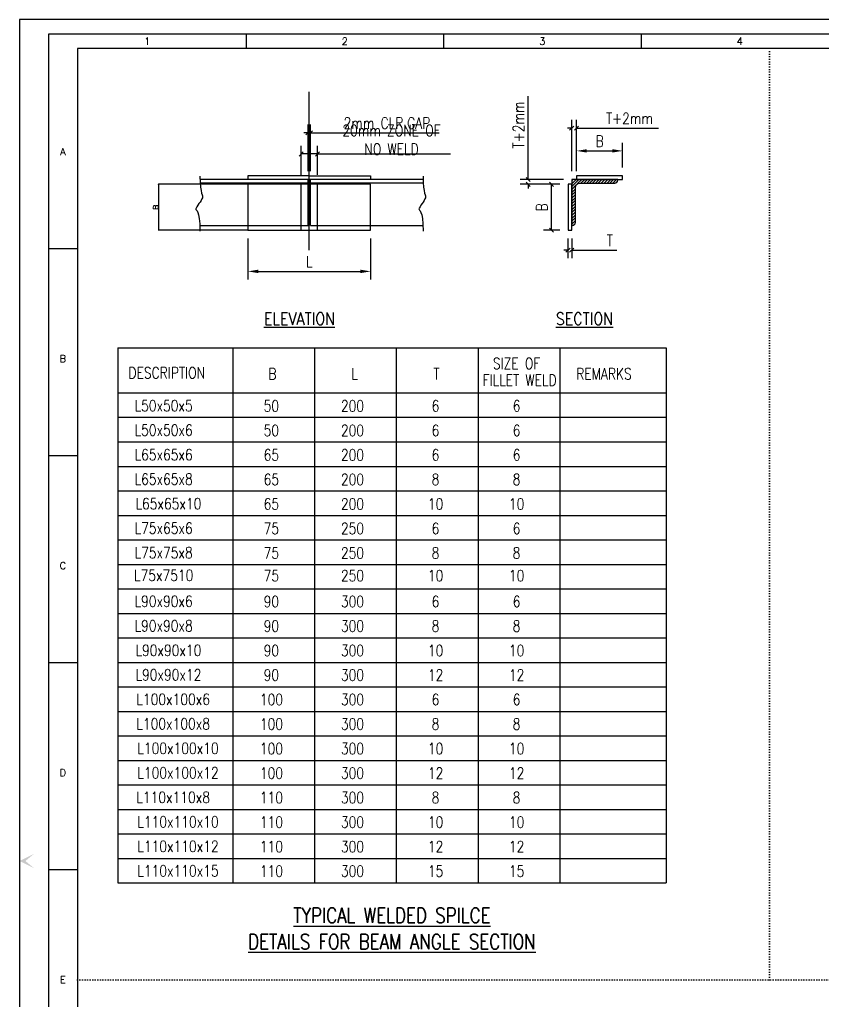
# Model space of a CAD drawing. Extents: x -69352 to 1013721, y -547461 to -186867.
# Drawn here: x -69352 to -49710, y -503669 to -479657 of the extents above; entities that cross this region are included whole.
import ezdxf
from ezdxf.enums import TextEntityAlignment as Align
from ezdxf.lldxf.tags import DXFTag

# ---------------------------------------------------------------- set-up
doc = ezdxf.new("R2010")
doc.units = 0
doc.header["$LTSCALE"] = 500
doc.header["$MEASUREMENT"] = 0
doc.header["$PDMODE"] = 35
doc.header["$PDSIZE"] = -15
doc.linetypes.add('CENTER2', pattern=[1.125, 0.75, -0.125, 0.125, -0.125])
doc.linetypes.add('DOT2', pattern=[0.125, 0, -0.125])
doc.layers.get('DEFPOINTS').update_dxf_attribs({"color": 4})
for name, color, linetype in [('CIV-BRC', 3, 'Continuous'), ('CIV-CEN', 1, 'CENTER2'), ('CIV-DIM', 2, 'Continuous'), ('CIV-GIR', 3, 'Continuous'), ('CIV-PLT', 2, 'Continuous'), ('CIV-SYM', 3, 'Continuous'), ('CIV-TBL', 7, 'Continuous'), ('CIV-TIT', 4, 'Continuous'), ('PNA', 10, 'Continuous'), ('S-TEXT-1', 4, 'Continuous'), ('S-TEXT-1 @ 1', 4, 'Continuous'), ('S-TITIL', 6, 'Continuous'), ('SHEET', 7, 'Continuous')]:
    doc.layers.add(name, color=color, linetype=linetype)
doc.styles.add('ROMANS', font='simplex.shx', dxfattribs={"width": 0.8, "height": 275})
doc.styles.get("Standard").update_dxf_attribs({"font": 'simplex.shx'})
tags = doc.linetypes.add('HIDDEN', pattern=[0.375, 0.25, -0.125]).pattern_tags.tags
tags[6:7] = [DXFTag(74, 4), DXFTag(75, 0), DXFTag(340, '0'), DXFTag(46, 1.0), DXFTag(50, 0.0), DXFTag(44, 0.0), DXFTag(45, 0.0)]
tags[4:5] = [DXFTag(74, 4), DXFTag(75, 0), DXFTag(340, '0'), DXFTag(46, 1.0), DXFTag(50, 0.0), DXFTag(44, 0.0), DXFTag(45, 0.0)]
doc.dimstyles.new('dim100', dxfattribs={"dimtxt": 250, "dimasz": 250, "dimexe": 200, "dimexo": 200, "dimgap": 100, "dimtad": 1, "dimdec": 0, "dimzin": 0, "dimdsep": 46, "dimtxsty": 'ROMANS', "dimcen": 0, "dimclrd": 5, "dimclre": 5, "dimclrt": 4, "dimadec": 0, "dimazin": 0, "dimtfac": 1, "dimtdec": 0, "dimtix": 1, "dimtofl": 0, "dimtmove": 2, "dimatfit": 3, "dimfxl": 0, "dimtolj": 1, "dimtzin": 0, "dimlwd": -1, "dimlwe": -1, "dimarcsym": 0})
doc.dimstyles.get("Standard").update_dxf_attribs({"dimtxt": 125, "dimasz": 50, "dimexe": 62.5, "dimexo": 62.5, "dimgap": 1, "dimtad": 1, "dimtoh": 1, "dimdec": 0, "dimzin": 12, "dimdsep": 46, "dimtxsty": 'Standard', "dimblk1": 'DIMTICK', "dimblk2": 'DIMTICK', "dimsah": 1, "dimcen": 1, "dimdle": 0.09375, "dimclrd": 256, "dimclre": 256, "dimclrt": 2, "dimadec": 0, "dimazin": 0, "dimtfac": 1, "dimtdec": 0, "dimtix": 1, "dimtmove": 2, "dimatfit": 3, "dimfxl": 0, "dimtvp": 0.0009, "dimtolj": 1, "dimtzin": 15, "dimarcsym": 0})

# ---------------------------------------------------------------- blocks, each defined once
blk = doc.blocks.new('_Oblique')
at = {"color": 0, "linetype": 'ByBlock', "lineweight": -2}
blk.add_line((-0.5, -0.5), (0.5, 0.5), dxfattribs=at)
blk = doc.blocks.new('*D1400')
at = {"layer": 'CIV-DIM', "color": 5}
for p, q in [((-56907, -483569), (-56907, -481528)), ((-56044, -483569), (-57107, -483569)), ((-56907, -483569), (-56907, -483469)), ((-56134, -483689), (-57107, -483689)), ((-56907, -483689), (-56907, -483789))]:
    blk.add_line(p, q, dxfattribs=at)
at = {"layer": 'DEFPOINTS', "color": 0}
for p in [(-56907, -483569), (-55844, -483569), (-55934, -483689)]:
    blk.add_point(p, dxfattribs=at)
at = {"layer": 'CIV-DIM', "color": 5, "xscale": 100, "yscale": 100, "zscale": 100}
for p, rotation in [((-56907, -483569), 270), ((-56907, -483689), 90)]:
    blk.add_blockref('_Oblique', p, dxfattribs=dict(at, rotation=rotation))
at = {"layer": 'CIV-DIM', "color": 4, "insert": (-57145, -482236), "char_height": 275, "attachment_point": 5, "rotation": 90, "style": 'ROMANS'}
blk.add_mtext('\\A1;T+2mm', dxfattribs=at)
blk = doc.blocks.new('*D1401')
at = {"layer": 'CIV-DIM', "color": 5}
for p, q in [((-63765, -485014), (-63765, -486021)), ((-60765, -485014), (-60765, -486021)), ((-63515, -485821), (-61015, -485821))]:
    blk.add_line(p, q, dxfattribs=at)
for points in [[(-63515, -485779), (-63515, -485863), (-63765, -485821)], [(-61015, -485863), (-61015, -485779), (-60765, -485821)]]:
    blk.add_solid(points, dxfattribs=at)
at = {"layer": 'DEFPOINTS', "color": 0}
for p in [(-63765, -484814), (-60765, -484814), (-60765, -485821)]:
    blk.add_point(p, dxfattribs=at)
at = {"layer": 'CIV-DIM', "color": 4, "insert": (-62265, -485583), "char_height": 275, "attachment_point": 5, "style": 'ROMANS'}
blk.add_mtext('\\A1;L', dxfattribs=at)
blk = doc.blocks.new('*D1402')
at = {"layer": 'CIV-DIM', "color": 5}
for p, q in [((-62295, -483369), (-62295, -482228)), ((-62235, -483369), (-62235, -482228)), ((-62295, -482428), (-62395, -482428)), ((-62235, -482428), (-59087, -482428)), ((-62235, -482428), (-62135, -482428))]:
    blk.add_line(p, q, dxfattribs=at)
at = {"layer": 'DEFPOINTS', "color": 0}
for p in [(-62235, -482428), (-62295, -483569), (-62235, -483569)]:
    blk.add_point(p, dxfattribs=at)
at = {"layer": 'CIV-DIM', "color": 5, "xscale": 100, "yscale": 100, "zscale": 100}
blk.add_blockref('_Oblique', (-62295, -482428), dxfattribs=at)
at = {"layer": 'CIV-DIM', "color": 5, "xscale": 100, "yscale": 100, "zscale": 100, "rotation": 180}
blk.add_blockref('_Oblique', (-62235, -482428), dxfattribs=at)
at = {"layer": 'CIV-DIM', "color": 4, "insert": (-60365, -482190), "char_height": 275, "attachment_point": 5, "style": 'ROMANS'}
blk.add_mtext('\\A1;2mm CLR.GAP', dxfattribs=at)
blk = doc.blocks.new('*D1403')
at = {"layer": 'CIV-DIM', "color": 5}
for p, q in [((-62465, -483459), (-62465, -482747)), ((-62065, -483459), (-62065, -482747)), ((-62065, -482947), (-62465, -482947)), ((-62065, -482947), (-58811, -482947))]:
    blk.add_line(p, q, dxfattribs=at)
at = {"layer": 'DEFPOINTS', "color": 0}
for p in [(-62465, -482947), (-62465, -483659), (-62065, -483659)]:
    blk.add_point(p, dxfattribs=at)
at = {"layer": 'CIV-DIM', "color": 5, "xscale": 100, "yscale": 100, "zscale": 100, "rotation": 180}
blk.add_blockref('_Oblique', (-62465, -482947), dxfattribs=at)
at = {"layer": 'CIV-DIM', "color": 5, "xscale": 100, "yscale": 100, "zscale": 100}
blk.add_blockref('_Oblique', (-62065, -482947), dxfattribs=at)
at = {"layer": 'CIV-DIM', "color": 4, "insert": (-60252, -482601), "char_height": 275, "attachment_point": 5, "style": 'ROMANS'}
blk.add_mtext('\\A1;20mm ZONE OF \\PNO WELD', dxfattribs=at)
blk = doc.blocks.new('DIMTICK')
for p, q in [((-1, 0), (1, 0)), ((0, 1), (0, -1))]:
    blk.add_line(p, q)
at = {"color": 2, "const_width": 0.1}
blk.add_lwpolyline([(1, 1), (-1, -1)], dxfattribs=at)
blk = doc.blocks.new('*D1404')
at = {"layer": 'CIV-BRC', "lineweight": -2}
for p, q in [((-63767, -483689), (-65958, -483689)), ((-65957, -483691), (-65957, -484813)), ((-63767, -484814), (-65958, -484814))]:
    blk.add_line(p, q, dxfattribs=at)
at = {"layer": 'DEFPOINTS', "color": 0}
for p in [(-63765, -483689), (-65957, -484814), (-63765, -484814)]:
    blk.add_point(p, dxfattribs=at)
at = {"layer": 'CIV-BRC', "lineweight": -2, "xscale": 1.5, "yscale": 1.5, "zscale": 1.5}
for p, rotation in [((-65957, -483689), 90), ((-65957, -484814), 270)]:
    blk.add_blockref('DIMTICK', p, dxfattribs=dict(at, rotation=rotation))
at = {"layer": 'CIV-BRC', "color": 2, "insert": (-66021, -484252), "char_height": 125, "attachment_point": 5, "rotation": 90}
blk.add_mtext('\\A1;B', dxfattribs=at)
blk = doc.blocks.new('*D1369')
at = {"layer": 'CIV-DIM', "color": 5}
for p, q in [((-55934, -485014), (-55934, -485501)), ((-55844, -485014), (-55844, -485501)), ((-55934, -485301), (-56034, -485301)), ((-55844, -485301), (-54736, -485301)), ((-55844, -485301), (-55744, -485301))]:
    blk.add_line(p, q, dxfattribs=at)
at = {"layer": 'DEFPOINTS', "color": 0}
for p in [(-55934, -484814), (-55844, -484814), (-55844, -485301)]:
    blk.add_point(p, dxfattribs=at)
at = {"layer": 'CIV-DIM', "color": 5, "xscale": 100, "yscale": 100, "zscale": 100}
blk.add_blockref('_Oblique', (-55934, -485301), dxfattribs=at)
at = {"layer": 'CIV-DIM', "color": 5, "xscale": 100, "yscale": 100, "zscale": 100, "rotation": 180}
blk.add_blockref('_Oblique', (-55844, -485301), dxfattribs=at)
at = {"layer": 'CIV-DIM', "color": 4, "insert": (-54909, -485064), "char_height": 275, "attachment_point": 5, "style": 'ROMANS'}
blk.add_mtext('\\A1;T', dxfattribs=at)
blk = doc.blocks.new('*X1365')
at = {"color": 0}
for p, q in [((1426.2, 2600), (1443.9, 2617.7)), ((1426.2, 2607.1), (1436.8, 2617.7)), ((1426.2, 2614.2), (1429.7, 2617.7)), ((1440.6, 2607.3), (1450.9, 2617.7)), ((1449, 2608.7), (1458, 2617.7)), ((1456.1, 2608.7), (1465.1, 2617.7)), ((1463.2, 2608.7), (1472.2, 2617.7)), ((1470.2, 2608.7), (1479.2, 2617.7)), ((1477.3, 2608.7), (1486.3, 2617.7)), ((1484.4, 2608.7), (1493.4, 2617.7)), ((1491.4, 2608.7), (1500.4, 2617.7)), ((1498.5, 2608.7), (1507.5, 2617.7)), ((1505.6, 2608.7), (1514.6, 2617.7)), ((1512.7, 2608.7), (1521.7, 2617.7)), ((1519.7, 2608.7), (1528.7, 2617.7)), ((1526.8, 2608.7), (1535.8, 2617.7)), ((1426.2, 2593), (1436.6, 2603.3)), ((1426.2, 2585.9), (1435.2, 2594.9)), ((1534.3, 2609.1), (1538.4, 2613.2)), ((1426.2, 2578.8), (1435.2, 2587.8)), ((1426.2, 2571.8), (1435.2, 2580.8)), ((1426.2, 2564.7), (1435.2, 2573.7)), ((1426.2, 2557.6), (1435.2, 2566.6)), ((1426.2, 2550.5), (1435.2, 2559.5)), ((1426.2, 2543.5), (1435.2, 2552.5)), ((1426.2, 2536.4), (1435.2, 2545.4)), ((1426.2, 2529.3), (1435.2, 2538.3)), ((1426.2, 2522.3), (1435.2, 2531.3)), ((1426.2, 2515.2), (1435.2, 2524.2)), ((1426.2, 2508.1), (1435.2, 2517.1)), ((1430.8, 2505.6), (1434.9, 2509.7))]:
    blk.add_line(p, q, dxfattribs=at)
blk = doc.blocks.new('*D1370')
at = {"layer": 'CIV-DIM', "color": 5}
for p, q in [((-55724, -483279), (-55724, -482671)), ((-55474, -482871), (-54849, -482871)), ((-54599, -483279), (-54599, -482671))]:
    blk.add_line(p, q, dxfattribs=at)
for points in [[(-55474, -482829), (-55474, -482912), (-55724, -482871)], [(-54849, -482912), (-54849, -482829), (-54599, -482871)]]:
    blk.add_solid(points, dxfattribs=at)
at = {"layer": 'DEFPOINTS', "color": 0}
for p in [(-54599, -482871), (-55724, -483479), (-54599, -483479)]:
    blk.add_point(p, dxfattribs=at)
at = {"layer": 'CIV-DIM', "color": 4, "insert": (-55161, -482633), "char_height": 275, "attachment_point": 5, "style": 'ROMANS'}
blk.add_mtext('\\A1;B', dxfattribs=at)
blk = doc.blocks.new('*D1371')
at = {"layer": 'CIV-DIM', "color": 5}
for p, q in [((-55844, -483369), (-55844, -482112)), ((-55724, -483369), (-55724, -482112)), ((-55844, -482312), (-55944, -482312)), ((-55724, -482312), (-53722, -482312)), ((-55724, -482312), (-55624, -482312))]:
    blk.add_line(p, q, dxfattribs=at)
at = {"layer": 'DEFPOINTS', "color": 0}
for p in [(-55724, -482312), (-55844, -483569), (-55724, -483569)]:
    blk.add_point(p, dxfattribs=at)
at = {"layer": 'CIV-DIM', "color": 5, "xscale": 100, "yscale": 100, "zscale": 100}
blk.add_blockref('_Oblique', (-55844, -482312), dxfattribs=at)
at = {"layer": 'CIV-DIM', "color": 5, "xscale": 100, "yscale": 100, "zscale": 100, "rotation": 180}
blk.add_blockref('_Oblique', (-55724, -482312), dxfattribs=at)
at = {"layer": 'CIV-DIM', "color": 4, "insert": (-54430, -482074), "char_height": 275, "attachment_point": 5, "style": 'ROMANS'}
blk.add_mtext('\\A1;T+2mm', dxfattribs=at)
blk = doc.blocks.new('*D1372')
at = {"layer": 'CIV-DIM', "color": 5}
for p, q in [((-56134, -483689), (-56536, -483689)), ((-56336, -484814), (-56336, -483689)), ((-56134, -484814), (-56536, -484814))]:
    blk.add_line(p, q, dxfattribs=at)
at = {"layer": 'DEFPOINTS', "color": 0}
for p in [(-56336, -483689), (-55934, -483689), (-55934, -484814)]:
    blk.add_point(p, dxfattribs=at)
at = {"layer": 'CIV-DIM', "color": 5, "xscale": 100, "yscale": 100, "zscale": 100}
for p, rotation in [((-56336, -483689), 90), ((-56336, -484814), 270)]:
    blk.add_blockref('_Oblique', p, dxfattribs=dict(at, rotation=rotation))
at = {"layer": 'CIV-DIM', "color": 4, "insert": (-56573, -484252), "char_height": 275, "attachment_point": 5, "rotation": 90, "style": 'ROMANS'}
blk.add_mtext('\\A1;B', dxfattribs=at)
blk = doc.blocks.new('FOLDER')
at = {"layer": 'PNA'}
for points in [[(-1250, 2500), (0, 0), (0, 1000)], [(1250, 2500), (0, 0), (0, 1000)]]:
    blk.add_solid(points, dxfattribs=at)
blk = doc.blocks.new('zw$C05B')
at = {"flags": 128}
blk.add_lwpolyline([(0, 0), (82749, 0), (82749, 58210), (0, 58210)], close=True, dxfattribs=at)
at = {"layer": 'PNA'}
for p, q in [((7716, 57718), (7716, 57226)), ((14447, 57718), (14447, 57226)), ((21179, 57718), (21179, 57226)), ((984, 50402), (1968, 50402)), ((984, 43342), (1968, 43342)), ((984, 36282), (1968, 36282)), ((984, 29223), (1968, 29223))]:
    blk.add_line(p, q, dxfattribs=at)
at = {"layer": 'PNA', "color": 1}
for points in [[(984, 492), (82257, 492), (82257, 57718), (984, 57718)], [(1968, 984), (81765, 984), (81765, 57226), (1968, 57226)]]:
    blk.add_lwpolyline(points, close=True, dxfattribs=at)
at = {"layer": 'PNA', "xscale": 0.1967862005670764, "yscale": 0.1967862005670764, "zscale": 0.1967862005670764, "rotation": 270}
blk.add_blockref('FOLDER', (0, 29518), dxfattribs=at)
at = {"layer": 'PNA', "style": 'ROMANS'}
for s, p in [('1', (4351, 57472)), ('2', (11082, 57472)), ('3', (17814, 57472)), ('4', (24546, 57472)), ('A', (1476, 53709)), ('B', (1476, 46649)), ('C', (1476, 39589)), ('D', (1476, 32529)), ('E', (1476, 25470))]:
    blk.add_text(s, height=246, dxfattribs=at).set_placement(p, align=Align.MIDDLE)

msp = doc.modelspace()

# ---------------------------------------------------------------- linework, layer by layer
at = {"layer": 'CIV-BRC', "ltscale": 500}
for p, q in [((-59481.038, -483569.321), (-64938.815, -483569.321)), ((-62295.254, -483689.321), (-62295.254, -483569.321)), ((-62235.254, -483689.321), (-62235.254, -483569.321)), ((-62465.254, -484814.321), (-62465.254, -483659.321)), ((-62065.254, -484814.321), (-62065.254, -483659.321)), ((-64938.815, -484694.321), (-63765.254, -484694.321)), ((-60765.254, -484694.321), (-59481.038, -484694.321))]:
    msp.add_line(p, q, dxfattribs=at)
at = {"layer": 'CIV-BRC', "linetype": 'HIDDEN', "ltscale": 500}
for p, q in [((-62295.254, -483659.321), (-64934.103, -483659.321)), ((-62295.254, -484694.321), (-62295.254, -483689.321)), ((-59475.57, -483659.321), (-62235.254, -483659.321)), ((-62235.254, -484694.321), (-62235.254, -483689.321)), ((-63765.254, -484694.321), (-62295.254, -484694.321)), ((-62235.254, -484694.321), (-60765.254, -484694.321))]:
    msp.add_line(p, q, dxfattribs=at)
at = {"layer": 'CIV-CEN', "color": 8, "ltscale": 250}
msp.add_line((-62265.254, -485300.385), (-62265.254, -481422.505), dxfattribs=at)
at = {"layer": 'CIV-GIR'}
msp.add_lwpolyline([(-54718.576, -483569.321), (-55843.576, -483569.321), (-55843.576, -484694.321), (-55821.076, -484694.321, 0.414213562), (-55753.576, -484626.821), (-55753.576, -483764.321, -0.414213562), (-55648.576, -483659.321), (-54786.076, -483659.321, 0.414213562), (-54718.576, -483591.821)], format="xyb", close=True, dxfattribs=at)
at = {"layer": 'CIV-PLT'}
for p, q in [((-62265.254, -483479.321), (-63765.254, -483479.321)), ((-63765.254, -483479.321), (-63765.254, -483569.321)), ((-62265.254, -483479.321), (-60765.254, -483479.321)), ((-60765.254, -483479.321), (-60765.254, -483569.321))]:
    msp.add_line(p, q, dxfattribs=at)
for points in [[(-55723.576, -483569.321), (-54598.576, -483569.321), (-54598.576, -483479.321), (-55723.576, -483479.321)], [(-63765.254, -484814.321), (-60765.254, -484814.321), (-60765.254, -483689.321), (-63765.254, -483689.321)], [(-55933.576, -484814.321), (-55843.576, -484814.321), (-55843.576, -483689.321), (-55933.576, -483689.321)]]:
    msp.add_lwpolyline(points, close=True, dxfattribs=at)
at = {"layer": 'CIV-SYM'}
for points in [[(-64938.815, -483487.164), (-64935.35, -483643.024), (-64926.409, -483759.9), (-64914.175, -483844.49), (-64900.829, -483903.488), (-64888.552, -483943.592), (-64879.527, -483971.498), (-64875.933, -483993.901), (-64879.954, -484017.499), (-64892.972, -484047.503), (-64913.174, -484083.186), (-64937.951, -484122.335), (-64964.692, -484162.74), (-64990.786, -484202.189), (-65013.622, -484238.469), (-65030.59, -484269.37), (-65039.079, -484292.679), (-65037.358, -484307.93), (-65027.215, -484321.634), (-65011.315, -484342.049), (-64992.326, -484377.432), (-64972.915, -484436.039), (-64955.748, -484526.127), (-64943.492, -484655.952), (-64938.815, -484833.773)], [(-59480.282, -483487.164), (-59476.817, -483643.024), (-59467.877, -483759.9), (-59455.643, -483844.49), (-59442.297, -483903.488), (-59430.02, -483943.592), (-59420.994, -483971.498), (-59417.401, -483993.901), (-59421.421, -484017.499), (-59434.439, -484047.503), (-59454.642, -484083.186), (-59479.419, -484122.335), (-59506.159, -484162.74), (-59532.253, -484202.189), (-59555.089, -484238.469), (-59572.057, -484269.37), (-59580.547, -484292.679), (-59578.826, -484307.93), (-59568.682, -484321.634), (-59552.782, -484342.049), (-59533.794, -484377.432), (-59514.382, -484436.039), (-59497.216, -484526.127), (-59484.96, -484655.952), (-59480.282, -484833.773)]]:
    msp.add_lwpolyline(points, dxfattribs=at)
at = {"layer": 'CIV-TBL'}
for p, q in [((-66950.054, -487694.469), (-53532.899, -487694.469)), ((-66950.054, -487694.469), (-66950.054, -500793.965)), ((-64136.166, -487694.469), (-64136.166, -500793.965)), ((-62136.166, -487694.469), (-62136.166, -500793.965)), ((-60136.166, -487694.469), (-60136.166, -500793.965)), ((-58136.166, -487694.469), (-58136.166, -500793.965)), ((-56136.166, -487694.469), (-56136.166, -500793.965)), ((-53532.899, -487694.469), (-53532.899, -500793.965)), ((-66950.054, -500793.965), (-53532.899, -500793.965))]:
    msp.add_line(p, q, dxfattribs=at)
at = {"layer": 'CIV-TBL', "color": 170}
for p, q in [((-66950.054, -488793.965), (-53532.899, -488793.965)), ((-66950.054, -489393.965), (-53532.899, -489393.965)), ((-66950.054, -489993.965), (-53532.899, -489993.965)), ((-66950.054, -490593.965), (-53532.899, -490593.965)), ((-66950.054, -491193.965), (-53532.899, -491193.965)), ((-66950.054, -491793.965), (-53532.899, -491793.965)), ((-66950.054, -492393.965), (-53532.899, -492393.965)), ((-66950.054, -492993.965), (-53532.899, -492993.965)), ((-66950.054, -493593.965), (-53532.899, -493593.965)), ((-66950.054, -494193.965), (-53532.899, -494193.965)), ((-66950.054, -494793.965), (-53532.899, -494793.965)), ((-66950.054, -495393.965), (-53532.899, -495393.965)), ((-66950.054, -495993.965), (-53532.899, -495993.965)), ((-66950.054, -496593.965), (-53532.899, -496593.965)), ((-66950.054, -497193.965), (-53532.899, -497193.965)), ((-66950.054, -497793.965), (-53532.899, -497793.965)), ((-66950.054, -498393.965), (-53532.899, -498393.965)), ((-66950.054, -498993.965), (-53532.899, -498993.965)), ((-66950.054, -499593.965), (-53532.899, -499593.965)), ((-66950.054, -500193.965), (-53532.899, -500193.965))]:
    msp.add_line(p, q, dxfattribs=at)
at = {"layer": 'S-TEXT-1', "color": 1, "linetype": 'DOT2'}
for p, q in [((-51004.943, -503162.441), (-51004.943, -480363.491)), ((-67939.627, -503162.441), (-10650.863, -503162.441))]:
    msp.add_line(p, q, dxfattribs=at)

# ---------------------------------------------------------------- block references
at = {"layer": 'CIV-TBL', "xscale": 10, "yscale": 10, "zscale": 10}
msp.add_blockref('*X1365', (-70106.019, -509746.05), dxfattribs=at)
at = {"layer": 'SHEET', "xscale": 0.7179330508474546, "yscale": 0.7179330508474546, "zscale": 0.7179330508474546}
msp.add_blockref('zw$C05B', (-69352.42, -521448.04), dxfattribs=at)

# ---------------------------------------------------------------- texts
at = {"layer": 'CIV-TIT', "style": 'ROMANS', "width": 0.85}
for s, p in [('%%uELEVATION', (-62505.224, -487130.513)), ('%%uSECTION', (-55532.211, -487130.513))]:
    msp.add_text(s, height=300, dxfattribs=at).set_placement(p, align=Align.CENTER)
at = {"layer": 'S-TEXT-1 @ 1', "style": 'ROMANS', "width": 0.8}
for s, p in [('SIZE OF', (-57192.453, -488075.223)), ('DESCRIPTION', (-65751.389, -488304.55)), ('B', (-63165.982, -488329.929)), ('L', (-61157.284, -488329.929)), ('T', (-59149.838, -488329.929)), ('FILLET WELD', (-57117.361, -488484.929)), ('REMARKS', (-55052.345, -488329.929)), ('L50x50x5', (-65828.003, -489108.551)), ('50', (-63191.012, -489114.896)), ('200', (-61207.345, -489114.896)), ('6', (-59174.868, -489114.896)), ('6', (-57191.201, -489114.896)), ('L50x50x6', (-65828.003, -489708.551)), ('50', (-63191.012, -489714.896)), ('200', (-61207.345, -489714.896)), ('6', (-59174.868, -489714.896)), ('6', (-57191.201, -489714.896)), ('L65x65x6', (-65828.003, -490308.551)), ('65', (-63191.012, -490314.896)), ('200', (-61207.345, -490314.896)), ('6', (-59174.868, -490314.896)), ('6', (-57191.201, -490314.896)), ('L65x65x8', (-65828.003, -490908.551)), ('65', (-63191.012, -490914.896)), ('200', (-61207.345, -490914.896)), ('8', (-59174.868, -490914.896)), ('8', (-57191.201, -490914.896)), ('L65x65x10', (-65710.768, -491508.551)), ('65', (-63191.012, -491514.896)), ('200', (-61207.345, -491514.896)), ('10', (-59174.868, -491514.896)), ('10', (-57191.201, -491514.896)), ('L75x65x6', (-65828.003, -492108.551)), ('75', (-63191.012, -492114.896)), ('250', (-61207.345, -492114.896)), ('6', (-59174.868, -492114.896)), ('6', (-57191.201, -492114.896)), ('L75x75x8', (-65828.003, -492708.551)), ('75', (-63191.012, -492714.896)), ('250', (-61207.345, -492714.896)), ('8', (-59174.868, -492714.896)), ('8', (-57191.201, -492714.896)), ('L75x7510', (-65828.003, -493263.476)), ('75', (-63191.012, -493269.821)), ('250', (-61207.345, -493269.821)), ('10', (-59174.868, -493269.821)), ('10', (-57191.201, -493269.821)), ('L90x90x6', (-65828.003, -493897.728)), ('90', (-63191.012, -493904.073)), ('300', (-61207.345, -493904.073)), ('6', (-59174.868, -493904.073)), ('6', (-57191.201, -493904.073)), ('L90x90x8', (-65828.003, -494497.728)), ('90', (-63191.012, -494504.073)), ('300', (-61207.345, -494504.073)), ('8', (-59174.868, -494504.073)), ('8', (-57191.201, -494504.073)), ('L90x90x10', (-65710.768, -495097.728)), ('90', (-63191.012, -495104.073)), ('300', (-61207.345, -495104.073)), ('10', (-59174.868, -495104.073)), ('10', (-57191.201, -495104.073)), ('L90x90x12', (-65710.768, -495697.728)), ('90', (-63191.012, -495704.073)), ('300', (-61207.345, -495704.073)), ('12', (-59174.868, -495704.073)), ('12', (-57191.201, -495704.073)), ('L100x100x6', (-65593.532, -496297.728)), ('100', (-63191.012, -496304.073)), ('300', (-61207.345, -496304.073)), ('6', (-59174.868, -496304.073)), ('6', (-57191.201, -496304.073)), ('L100x100x8', (-65593.532, -496897.728)), ('100', (-63191.012, -496904.073)), ('300', (-61207.345, -496904.073)), ('8', (-59174.868, -496904.073)), ('8', (-57191.201, -496904.073)), ('L100x100x10', (-65476.297, -497497.728)), ('100', (-63191.012, -497504.073)), ('300', (-61207.345, -497504.073)), ('10', (-59174.868, -497504.073)), ('10', (-57191.201, -497504.073)), ('L100x100x12', (-65476.297, -498097.728)), ('100', (-63191.012, -498104.073)), ('300', (-61207.345, -498104.073)), ('12', (-59174.868, -498104.073)), ('12', (-57191.201, -498104.073)), ('L110x110x8', (-65593.532, -498697.728)), ('110', (-63191.012, -498704.073)), ('300', (-61207.345, -498704.073)), ('8', (-59174.868, -498704.073)), ('8', (-57191.201, -498704.073)), ('L110x110x10', (-65476.297, -499297.728)), ('110', (-63191.012, -499304.073)), ('300', (-61207.345, -499304.073)), ('10', (-59174.868, -499304.073)), ('10', (-57191.201, -499304.073)), ('L110x110x12', (-65476.297, -499897.728)), ('110', (-63191.012, -499904.073)), ('300', (-61207.345, -499904.073)), ('12', (-59174.868, -499904.073)), ('12', (-57191.201, -499904.073)), ('L110x110x15', (-65476.297, -500497.728)), ('110', (-63191.012, -500504.073)), ('300', (-61207.345, -500504.073)), ('15', (-59174.868, -500504.073)), ('15', (-57191.201, -500504.073))]:
    msp.add_text(s, height=275, dxfattribs=at).set_placement(p, align=Align.MIDDLE)
at = {"layer": 'S-TITIL', "color": 1, "style": 'ROMANS', "width": 0.8}
for s, p in [('%%UTYPICAL WELDED SPILCE', (-60241.515, -501587.382)), ('%%UDETAILS FOR BEAM ANGLE SECTION', (-60241.515, -502230.882))]:
    msp.add_text(s, height=372.34043, dxfattribs=at).set_placement(p, align=Align.MIDDLE_CENTER)

# ---------------------------------------------------------------- dimensions: what is measured, and where the dimension line sits
at = {"layer": 'CIV-BRC'}
dim = msp.add_linear_dim(base=(-65957.144, -484814.321), p1=(-63765.254, -483689.321), p2=(-63765.254, -484814.321), angle=90, text='B', dimstyle='Standard', override={"dimasz": 1.5, "dimexe": 1, "dimexo": 1.5}, dxfattribs=at)
dim.commit()
dim.dimension.update_dxf_attribs({"geometry": '*D1404', "text_midpoint": (-66020.644, -484251.821)})
at = {"layer": 'CIV-DIM'}
for base, p1, p2, text, picture, middle in [((-62465.254, -482947.409), (-62065.254, -483659.321), (-62465.254, -483659.321), '20mm ZONE OF \\XNO WELD', '*D1403', (-60252.276, -483007.587)), ((-62235.254, -482427.861), (-62295.254, -483569.321), (-62235.254, -483569.321), '2mm CLR.GAP', '*D1402', (-60365.212, -482470.488)), ((-55723.576, -482311.67), (-55843.576, -483569.321), (-55723.576, -483569.321), 'T+2mm', '*D1371', (-54429.549, -482086.67)), ((-55843.576, -485301.49), (-55933.576, -484814.321), (-55843.576, -484814.321), 'T', '*D1369', (-54909.481, -485076.49))]:
    dim = msp.add_linear_dim(base=base, p1=p1, p2=p2, text=text, dimstyle='dim100', override={"dimasz": 100, "dimblk1": 'Oblique', "dimblk2": 'Oblique', "dimsah": 1, "dimtmove": 1}, dxfattribs=at)
    dim.commit()
    dim.dimension.update_dxf_attribs({"geometry": picture, "text_midpoint": middle, "dimtype": 160})
dim = msp.add_linear_dim(base=(-56907.484, -483569.321), p1=(-55933.576, -483689.321), p2=(-55843.576, -483569.321), angle=90, text='T+2mm', dimstyle='dim100', override={"dimasz": 100, "dimblk1": 'Oblique', "dimblk2": 'Oblique', "dimsah": 1, "dimtmove": 1}, dxfattribs=at)
dim.commit()
dim.dimension.update_dxf_attribs({"geometry": '*D1400', "text_midpoint": (-56905.476, -482235.556), "dimtype": 160})
for base, p1, p2, text, picture, middle in [((-54598.576, -482870.754), (-55723.576, -483479.321), (-54598.576, -483479.321), 'B', '*D1370', (-55161.076, -482633.254)), ((-60765.254, -485820.917), (-63765.254, -484814.321), (-60765.254, -484814.321), 'L', '*D1401', (-62265.254, -485583.417))]:
    dim = msp.add_linear_dim(base=base, p1=p1, p2=p2, text=text, dimstyle='dim100', dxfattribs=at)
    dim.commit()
    dim.dimension.update_dxf_attribs({"geometry": picture, "text_midpoint": middle})
dim = msp.add_linear_dim(base=(-56335.627, -483689.321), p1=(-55933.576, -484814.321), p2=(-55933.576, -483689.321), angle=90, text='B', dimstyle='dim100', override={"dimasz": 100, "dimtxsty": 'ROMANS', "dimblk1": 'Oblique', "dimblk2": 'Oblique', "dimsah": 1, "dimtmove": 1}, dxfattribs=at)
dim.commit()
dim.dimension.update_dxf_attribs({"geometry": '*D1372', "text_midpoint": (-56573.127, -484251.821)})

doc.saveas('drawing.dxf')
